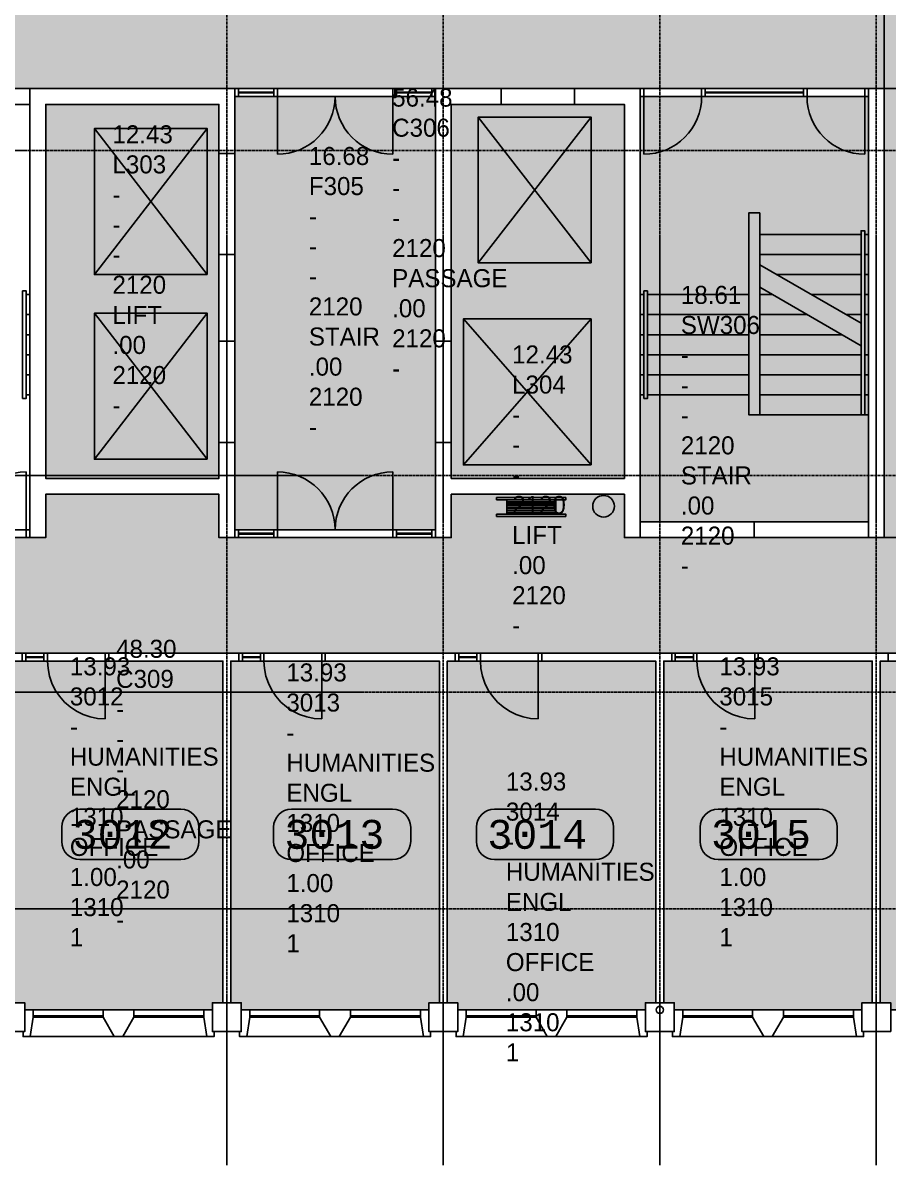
# Model space of a CAD drawing. Header units: millimetres. Extents: x -67062 to 59842, y -55557 to 30708.
# Drawn here: x -22539 to -10547, y -48892 to -33073 of the extents above; entities that cross this region are included whole.
import ezdxf

# ---------------------------------------------------------------- set-up
doc = ezdxf.new("R2010")
doc.units = ezdxf.units.MM
doc.header["$MEASUREMENT"] = 0
doc.linetypes.add('PCENTRE', pattern=[50.8, 31.75, -6.35, 6.35, -6.35])
doc.linetypes.add('PCENTRE2', pattern=[28.575, 19.05, -3.175, 3.175, -3.175])
for name, color, linetype in [('Boundaries_and_building_grids', 140, 'PCENTRE2'), ('BRICK_WALLS_P4', 1, 'CONTINUOUS'), ('COLUMNS_P5', 5, 'CONTINUOUS'), ('DR', 8, 'CONTINUOUS'), ('FIRE', 7, 'CONTINUOUS'), ('GROS$', 1, 'CONTINUOUS'), ('HL-TMP', 7, 'CONTINUOUS'), ('LIFTS AND STAIRS', 8, 'CONTINUOUS'), ('RM$', 5, 'CONTINUOUS'), ('RM$TXT', 5, 'CONTINUOUS'), ('TEXT', 7, 'CONTINUOUS'), ('WA', 6, 'CONTINUOUS'), ('WA_EXT', 7, 'CONTINUOUS'), ('WN', 4, 'CONTINUOUS')]:
    doc.layers.add(name, color=color, linetype=linetype)
doc.styles.add('MONOTXT', font='monotxt.shx')

# ---------------------------------------------------------------- blocks, each defined once
blk = doc.blocks.new('FHR')
at = {"layer": 'FIRE', "linetype": 'Continuous'}
for p, q in [((-339, -76), (-339, -276)), ((-339, -102), (339, -102)), ((339, -125), (-339, -125)), ((-339, -151), (339, -151)), ((339, -76), (339, -276)), ((339, -177), (-339, -177)), ((-339, -203), (339, -203)), ((339, -229), (-339, -229)), ((-339, -255), (339, -255))]:
    blk.add_line(p, q, dxfattribs=at)
for points in [[(481, -46), (-481, -46), (-481, -76), (481, -76), (481, -46)], [(481, -307), (-481, -307), (-481, -276), (481, -276), (481, -307)]]:
    blk.add_lwpolyline(points, dxfattribs=at)

msp = doc.modelspace()

# ---------------------------------------------------------------- hatches: boundary and pattern name
at = {"layer": 'HL-TMP', "linetype": 'Continuous', "true_color": 0xffff00}
h = msp.add_hatch(color=2, dxfattribs=at)
h.paths.add_polyline_path([(-10767, -27742), (-10912, -27742), (-10912, -27592), (-11133, -27592), (-11345, -27255), (-13079, -27255), (-13292, -27592), (-13512, -27592), (-13512, -27742), (-13657, -27742), (-13657, -32257), (-12397, -32257), (-10767, -32257)], flags=0)
h.paths.add_polyline_path([(5687, -32042), (5588, -32042), (5588, -31897), (168, -31897), (168, -33127), (168, -34787), (5588, -34787), (5588, -34642), (5687, -34642)], flags=0)
h.paths.add_polyline_path([(5687, -29042), (5588, -29042), (5588, -27252), (4488, -27252), (4488, -27742), (4088, -27742), (4088, -27252), (168, -27252), (168, -30127), (168, -31787), (5588, -31787), (5588, -31642), (5687, -31642)], flags=0)
h.paths.add_polyline_path([(-34822, -41912), (-35819, -41912), (-37657, -41912), (-37657, -46642), (-37512, -46642), (-37512, -46742), (-34912, -46742), (-34912, -46242), (-34822, -46242)], flags=0)
h.paths.add_polyline_path([(-30234, -41912), (-31197, -41912), (-34712, -41912), (-34712, -46242), (-34512, -46242), (-34512, -46742), (-31912, -46742), (-31912, -46642), (-31512, -46642), (-31512, -46742), (-30234, -46741)], flags=0)
h.paths.add_polyline_path([(-25767, -41912), (-28197, -41912), (-30124, -41912), (-30124, -46741), (-28912, -46742), (-28912, -46642), (-28512, -46642), (-28512, -46742), (-25912, -46742), (-25912, -46642), (-25767, -46642)], flags=0)
h.paths.add_polyline_path([(-22767, -41912), (-25197, -41912), (-25657, -41912), (-25657, -46642), (-25512, -46642), (-25512, -46742), (-22912, -46742), (-22912, -46642), (-22767, -46642)], flags=0)
h.paths.add_polyline_path([(-19767, -41912), (-22197, -41912), (-22657, -41912), (-22657, -46642), (-22512, -46642), (-22512, -46742), (-19912, -46742), (-19912, -46642), (-19767, -46642)], flags=0)
h.paths.add_polyline_path([(-16767, -41912), (-19197, -41912), (-19657, -41912), (-19657, -46642), (-19512, -46642), (-19512, -46742), (-16912, -46742), (-16912, -46642), (-16767, -46642)], flags=0)
h.paths.add_polyline_path([(-13767, -41912), (-16197, -41912), (-16657, -41912), (-16657, -46642), (-16512, -46642), (-16512, -46742), (-13912, -46742), (-13912, -46642), (-13767, -46642)], flags=0)
h.paths.add_polyline_path([(-10767, -41912), (-13197, -41912), (-13657, -41912), (-13657, -46642), (-13512, -46642), (-13512, -46742), (-10912, -46742), (-10912, -46642), (-10767, -46642)], flags=0)
h.paths.add_polyline_path([(-7767, -41912), (-10197, -41912), (-10657, -41912), (-10657, -46642), (-10512, -46642), (-10512, -46742), (-7912, -46742), (-7912, -46642), (-7767, -46642)], flags=0)
h.paths.add_polyline_path([(-4767, -41912), (-7197, -41912), (-7657, -41912), (-7657, -46642), (-7512, -46642), (-7512, -46742), (-4912, -46742), (-4912, -46642), (-4767, -46642)], flags=0)
h.paths.add_polyline_path([(-1767, -41912), (-4197, -41912), (-4657, -41912), (-4657, -46642), (-4512, -46642), (-4512, -46742), (-1912, -46742), (-1912, -46242), (-1767, -46242)], flags=0)
h.paths.add_polyline_path([(1233, -42397), (-1050, -42397), (-1657, -42397), (-1657, -46242), (-1512, -46242), (-1512, -46742), (1088, -46742), (1088, -46642), (1233, -46642)], flags=0)
h.paths.add_polyline_path([(5688, -42542), (5588, -42542), (5588, -42142), (5688, -42142), (5688, -40897), (168, -40897), (168, -42127), (168, -42287), (1343, -42287), (1343, -46642), (1488, -46642), (1488, -46742), (4088, -46742), (4088, -46642), (4488, -46642), (4488, -46742), (5648, -46742), (5687, -46702), (5687, -45542), (5588, -45542), (5588, -45142), (5688, -45142)], flags=0)
h.paths.add_polyline_path([(5588, -37897), (168, -37897), (168, -39127), (168, -40787), (5688, -40787), (5688, -39542), (5588, -39542)], flags=0)
h.paths.add_polyline_path([(-61767, -37877), (-60072, -37877), (-60072, -36887), (-60072, -36397), (-64412, -36397), (-64412, -36542), (-64612, -36542), (-64612, -39142), (-64412, -39142), (-64412, -39542), (-64712, -39542), (-64712, -40852), (-64673, -40892), (-63412, -40892), (-63412, -40492), (-61767, -40492)], flags=0)
h.paths.add_polyline_path([(-60072, -33842), (-60072, -33397), (-64412, -33397), (-64412, -33542), (-64612, -33542), (-64612, -36142), (-64412, -36142), (-64412, -36287), (-60072, -36287)], flags=0)
h.paths.add_polyline_path([(-60072, -30827), (-60072, -30397), (-64412, -30397), (-64412, -30542), (-64612, -30542), (-64612, -33142), (-64412, -33142), (-64412, -33287), (-60072, -33287)], flags=0)
h.paths.add_polyline_path([(-60072, -27857), (-60072, -27397), (-64412, -27397), (-64412, -27542), (-64612, -27542), (-64612, -30142), (-64412, -30142), (-64412, -30287), (-60072, -30287)], flags=0)
h.paths.add_polyline_path([(-60072, -24857), (-60072, -24397), (-64412, -24397), (-64412, -24542), (-64612, -24542), (-64612, -27142), (-64412, -27142), (-64412, -27287), (-60072, -27287)], flags=0)
h.paths.add_polyline_path([(-60072, -21857), (-60072, -21397), (-64412, -21397), (-64412, -21542), (-64612, -21542), (-64612, -24142), (-64412, -24142), (-64412, -24287), (-60072, -24287)], flags=0)
h.paths.add_polyline_path([(-60072, -18857), (-60072, -18397), (-64412, -18397), (-64412, -18542), (-64612, -18542), (-64612, -21142), (-64412, -21142), (-64412, -21287), (-60072, -21287)], flags=0)
h.paths.add_polyline_path([(-60072, -15857), (-60072, -15397), (-64412, -15397), (-64412, -15542), (-64612, -15542), (-64612, -18142), (-64412, -18142), (-64412, -18287), (-60072, -18287)], flags=0)
h.paths.add_polyline_path([(-60072, -12857), (-60072, -12397), (-64412, -12397), (-64412, -12542), (-64612, -12542), (-64612, -15142), (-64412, -15142), (-64412, -15287), (-60072, -15287)], flags=0)
h.paths.add_polyline_path([(-60072, -9857), (-60072, -9397), (-64412, -9397), (-64412, -9542), (-64612, -9542), (-64612, -12142), (-64412, -12142), (-64412, -12287), (-60072, -12287)], flags=0)
h.paths.add_polyline_path([(-60072, -6857), (-60072, -6397), (-64412, -6397), (-64412, -6542), (-64612, -6542), (-64612, -9142), (-64412, -9142), (-64412, -9287), (-60072, -9287)], flags=0)
h.paths.add_polyline_path([(-60072, -3827), (-60072, -3397), (-64412, -3397), (-64412, -3542), (-64612, -3542), (-64612, -6142), (-64412, -6142), (-64412, -6287), (-60072, -6287)], flags=0)
h.paths.add_polyline_path([(-60072, -827), (-60072, -252), (-64412, -252), (-64412, -542), (-64612, -542), (-64612, -3142), (-64412, -3142), (-64412, -3287), (-60072, -3287)], flags=0)
h.paths.add_polyline_path([(-60072, 2143), (-60072, 2603), (-64412, 2603), (-64412, 2458), (-64612, 2458), (-64612, 308), (-64412, 308), (-64412, -142), (-60072, -142)], flags=0)
h.paths.add_polyline_path([(-60072, 5143), (-60072, 5603), (-64412, 5603), (-64412, 5458), (-64612, 5458), (-64612, 2858), (-64412, 2858), (-64412, 2713), (-60072, 2713)], flags=0)
h.paths.add_polyline_path([(-60072, 8143), (-60072, 8603), (-64412, 8603), (-64412, 8458), (-64612, 8458), (-64612, 5858), (-64412, 5858), (-64412, 5713), (-60072, 5713)], flags=0)
h.paths.add_polyline_path([(-60072, 11143), (-60072, 11603), (-64412, 11603), (-64412, 11458), (-64612, 11458), (-64612, 8858), (-64412, 8858), (-64412, 8713), (-60072, 8713)], flags=0)
h.paths.add_polyline_path([(-60072, 14143), (-60072, 14603), (-64412, 14603), (-64412, 14458), (-64612, 14458), (-64612, 11858), (-64412, 11858), (-64412, 11713), (-60072, 11713)], flags=0)
h.paths.add_polyline_path([(-64612, 17458), (-64612, 14858), (-64412, 14858), (-64412, 14713), (-60072, 14713), (-60072, 17603), (-64412, 17603), (-64412, 17458)], flags=0)
h.paths.add_polyline_path([(-64612, 20458), (-64612, 17858), (-64412, 17858), (-64412, 17713), (-60072, 17713), (-60072, 19213), (-60122, 19213), (-60122, 20603), (-64412, 20603), (-64412, 20458)], flags=0)
h.paths.add_polyline_path([(-60122, 23143), (-60122, 23603), (-64412, 23603), (-64412, 23458), (-64612, 23458), (-64612, 20858), (-64412, 20858), (-64412, 20713), (-60122, 20713)], flags=0)
h.paths.add_polyline_path([(-60122, 27808), (-63412, 27808), (-63412, 28208), (-63530, 28208), (-64673, 28208), (-64712, 28168), (-64712, 26858), (-64412, 26858), (-64412, 26458), (-64612, 26458), (-64612, 23858), (-64412, 23858), (-64412, 23713), (-60122, 23713), (-60122, 25343)], flags=0)
h.paths.add_polyline_path([(-52812, 26458), (-53012, 26458), (-53012, 26858), (-52713, 26858), (-52713, 28168), (-52752, 28208), (-54012, 28208), (-54012, 27808), (-57302, 27808), (-57302, 25343), (-57302, 23713), (-53012, 23713), (-53012, 23858), (-52812, 23858)], flags=0)
h.paths.add_polyline_path([(-52812, 23458), (-53012, 23458), (-53012, 23603), (-57302, 23603), (-57302, 22343), (-57302, 20713), (-53012, 20713), (-53012, 20858), (-52812, 20858)], flags=0)
h.paths.add_polyline_path([(-52713, -33542), (-53012, -33542), (-53012, -33397), (-57352, -33397), (-57352, -34642), (-57352, -36287), (-53012, -36287), (-53012, -36142), (-52712, -36142)], flags=0)
h.paths.add_polyline_path([(-52712, -36542), (-53012, -36542), (-53012, -36397), (-57352, -36397), (-57352, -37687), (-57352, -37877), (-55647, -37877), (-55647, -40492), (-54002, -40492), (-54002, -40892), (-52752, -40892), (-52713, -40852), (-52713, -39542), (-53012, -39542), (-53012, -39142), (-52712, -39142)], flags=0)
h.paths.add_polyline_path([(-55757, -37987), (-58957, -37987), (-61657, -37987), (-61657, -40492), (-60012, -40492), (-60012, -40892), (-59798, -40892), (-59332, -41358), (-59185, -41419), (-58229, -41419), (-58083, -41358), (-57616, -40892), (-57402, -40892), (-57402, -40492), (-55757, -40492)], flags=0)
h.paths.add_polyline_path([(-53012, 11858), (-52812, 11858), (-52812, 14458), (-53012, 14458), (-53012, 14603), (-57352, 14603), (-57352, 10343), (-57352, 10213), (-52812, 10213), (-52812, 11458), (-53012, 11458)], flags=0)
h.paths.add_polyline_path([(-52687, -542), (-57352, -542), (-57352, -1627), (-57352, -4787), (-52687, -4787), (-52687, -3542), (-53012, -3542), (-53012, -3142), (-52687, -3142)], flags=0)
h.paths.add_polyline_path([(20878, 14143), (20878, 16103), (16388, 16103), (16388, 14858), (16588, 14858), (16588, 14458), (16388, 14458), (16388, 13213), (20878, 13213)], flags=0)
h.paths.add_polyline_path([(20878, 19103), (16388, 19103), (16388, 17858), (16588, 17858), (16588, 17458), (16388, 17458), (16388, 16213), (20878, 16213), (20878, 17143)], flags=0)
h.paths.add_polyline_path([(28288, -542), (27988, -542), (27988, 53), (23598, 53), (23598, -1692), (23598, -3287), (27988, -3287), (27988, -3142), (28288, -3142)], flags=0)
h.paths.add_polyline_path([(20878, 25103), (16388, 25103), (16388, 23858), (16588, 23858), (16588, 23458), (16388, 23458), (16388, 22213), (20878, 22213), (20878, 23143)], flags=0)
h.paths.add_polyline_path([(20878, 27808), (17588, 27808), (17588, 28208), (16327, 28208), (16288, 28168), (16288, 26858), (16588, 26858), (16588, 26458), (16388, 26458), (16388, 25213), (20878, 25213), (20878, 26143)], flags=0)
h.paths.add_polyline_path([(28188, 26458), (27988, 26458), (27988, 26858), (28288, 26858), (28288, 28168), (28248, 28208), (26988, 28208), (26988, 27808), (23598, 27808), (23598, 25343), (23598, 25213), (28188, 25213)], flags=0)
h.paths.add_polyline_path([(27988, 23858), (28188, 23858), (28188, 25103), (23598, 25103), (23598, 22343), (23598, 22213), (28188, 22213), (28188, 23458), (27988, 23458)], flags=0)
h.paths.add_polyline_path([(28188, 20458), (27988, 20458), (27988, 20858), (28188, 20858), (28188, 22103), (23598, 22103), (23598, 19343), (23598, 19213), (28188, 19213)], flags=0)
h.paths.add_polyline_path([(28188, 19103), (23598, 19103), (23598, 16343), (23598, 16213), (28188, 16213), (28188, 17458), (27988, 17458), (27988, 17858), (28188, 17858)], flags=0)
h.paths.add_polyline_path([(28188, 16103), (23598, 16103), (23598, 13343), (23598, 13343), (23598, 13213), (28188, 13213), (28188, 14458), (27988, 14458), (27988, 14858), (28188, 14858)], flags=0)
h.paths.add_polyline_path([(27988, 11858), (28188, 11858), (28188, 13103), (23598, 13103), (23598, 10343), (23598, 10213), (28188, 10213), (28188, 11458), (27988, 11458)], flags=0)
h.paths.add_polyline_path([(27988, 8858), (28188, 8858), (28188, 10103), (23598, 10103), (23598, 7343), (23598, 7180), (28287, 7180), (28288, 8458), (27988, 8458)], flags=0)
h.paths.add_polyline_path([(28287, 7070), (23598, 7070), (23598, 4343), (23598, 4246), (28287, 4248), (28288, 5458), (27988, 5458), (27988, 5858), (28288, 5858)], flags=0)
h.paths.add_polyline_path([(20928, -9397), (16588, -9397), (16588, -9542), (16263, -9542), (16263, -12142), (16588, -12142), (16588, -12287), (20928, -12287), (20928, -11247)], flags=0)
h.paths.add_polyline_path([(20928, -12802), (20928, -12397), (16588, -12397), (16588, -12542), (16263, -12542), (16263, -15142), (16588, -15142), (16588, -15287), (20928, -15287)], flags=0)
h.paths.add_polyline_path([(20928, -15802), (20928, -15397), (16588, -15397), (16588, -15542), (16263, -15542), (16263, -18142), (16588, -18142), (16588, -18342), (20928, -18342)], flags=0)
h.paths.add_polyline_path([(20928, -18857), (20928, -18452), (16588, -18452), (16588, -18542), (16263, -18542), (16263, -21142), (16588, -21142), (16588, -21287), (20928, -21287)], flags=0)
h.paths.add_polyline_path([(20928, -21857), (20928, -21397), (16588, -21397), (16588, -21542), (16263, -21542), (16263, -24142), (16588, -24142), (16588, -24287), (20928, -24287)], flags=0)
h.paths.add_polyline_path([(20668, -27857), (20668, -27397), (16588, -27397), (16588, -29042), (16288, -29042), (16288, -30142), (16588, -30142), (16588, -30287), (20668, -30287)], flags=0)
h.paths.add_polyline_path([(20668, -30827), (20668, -30397), (16588, -30397), (16588, -30542), (16288, -30542), (16288, -33142), (16588, -33142), (16588, -33287), (20668, -33287)], flags=0)
h.paths.add_polyline_path([(20668, -33857), (20668, -33397), (16588, -33397), (16588, -33542), (16288, -33542), (16288, -36142), (16588, -36142), (16588, -36287), (20668, -36287)], flags=0)
h.paths.add_polyline_path([(20668, -36887), (20668, -36397), (16588, -36397), (16588, -36542), (16288, -36542), (16288, -39142), (16588, -39142), (16588, -39542), (16288, -39542), (16288, -40852), (16327, -40892), (17578, -40892), (17578, -40492), (19223, -40492), (19223, -37877), (20668, -37877)], flags=0)
h.paths.add_polyline_path([(25233, -37987), (22033, -37987), (19333, -37987), (19333, -40492), (20978, -40492), (20978, -40892), (21192, -40892), (21658, -41358), (21805, -41419), (22761, -41419), (22907, -41358), (23140, -41125), (23374, -40892), (23588, -40892), (23588, -40492), (25233, -40492)], flags=0)
h.paths.add_polyline_path([(28188, -36542), (27988, -36542), (27988, -36397), (23898, -36397), (23898, -37687), (23898, -37877), (25343, -37877), (25343, -40492), (26988, -40492), (26988, -40892), (28248, -40892), (28288, -40852), (28288, -39542), (27988, -39542), (27988, -39142), (28188, -39142)], flags=0)
h.paths.add_polyline_path([(28188, -33542), (27988, -33542), (27988, -33397), (23898, -33397), (23898, -34657), (23898, -36287), (27988, -36287), (27988, -36142), (28188, -36142)], flags=0)
h.paths.add_polyline_path([(28188, -30542), (27988, -30542), (27988, -30397), (23898, -30397), (23898, -31627), (23898, -33287), (27988, -33287), (27988, -33142), (28188, -33142)], flags=0)
h.paths.add_polyline_path([(28188, -27542), (27988, -27542), (27988, -27397), (23898, -27397), (23898, -28657), (23898, -30287), (27988, -30287), (27988, -30142), (28188, -30142)], flags=0)
h.paths.add_polyline_path([(28188, -24542), (27988, -24542), (27988, -24397), (23898, -24397), (23898, -25657), (23898, -27287), (27988, -27287), (27988, -27142), (28188, -27142)], flags=0)
h.paths.add_polyline_path([(28188, -21542), (27988, -21542), (27988, -21397), (23898, -21397), (23898, -22657), (23898, -24287), (27988, -24287), (27988, -24142), (28188, -24142)], flags=0)
h.paths.add_polyline_path([(28188, -18542), (27988, -18542), (27988, -18397), (23898, -18397), (23898, -19657), (23898, -21287), (27988, -21287), (27988, -21142), (28188, -21142)], flags=0)
h.paths.add_polyline_path([(28188, -15542), (27988, -15542), (27988, -15142), (28188, -15142), (28188, -13897), (23898, -13897), (23898, -15157), (23898, -18287), (27988, -18287), (27988, -18142), (28188, -18142)], flags=0)
h.paths.add_polyline_path([(28188, -9542), (27988, -9542), (27988, -9397), (23898, -9397), (23898, -10657), (23898, -13787), (28188, -13787), (28188, -12542), (27988, -12542), (27988, -12142), (28188, -12142)], flags=0)
h.paths.add_polyline_path([(28288, -6542), (27988, -6542), (27988, -6142), (28288, -6142), (28288, -3542), (27988, -3542), (27988, -3397), (23898, -3397), (23898, -4657), (23898, -9287), (27988, -9287), (27988, -9142), (28288, -9142)], flags=0)
at = {"layer": 'HL-TMP', "linetype": 'Continuous', "true_color": 0x666666}
h = msp.add_hatch(color=251, dxfattribs=at)
h.paths.add_polyline_path([(-16822, -34092), (-19602, -34092), (-19602, -34882), (-19602, -40092), (-17412, -40092), (-16822, -40092), (-16822, -38882)], flags=0)
h.paths.add_polyline_path([(14588, 6341), (14422, 6741), (13621, 7542), (13221, 7708), (8855, 7708), (8455, 7542), (7653, 6741), (7488, 6341), (7488, 4358), (14588, 4358)], flags=0)
h.paths.add_polyline_path([(-43912, 6341), (-44078, 6741), (-44879, 7542), (-45279, 7708), (-49645, 7708), (-50045, 7542), (-50847, 6741), (-51012, 6341), (-51012, 4358), (-43912, 4358)], flags=0)
h.paths.add_polyline_path([(-43912, -27542), (-51012, -27542), (-51012, -29525), (-50847, -29925), (-50045, -30726), (-49645, -30892), (-45279, -30892), (-44879, -30726), (-44078, -29925), (-43912, -29525)], flags=0)
h.paths.add_polyline_path([(14588, -27542), (7488, -27542), (7488, -29525), (7653, -29925), (8455, -30726), (8855, -30892), (13221, -30892), (13621, -30726), (14422, -29925), (14588, -29525)], flags=0)
h.paths.add_polyline_path([(-10822, -34092), (-13982, -34092), (-13982, -39982), (-12402, -39982), (-10822, -39982)], flags=0)
h.paths.add_polyline_path([(23488, 4343), (23488, 7343), (23488, 10343), (23488, 13343), (23488, 16343), (23488, 19343), (23488, 22343), (23488, 25343), (23488, 28103), (20988, 28103), (20988, 26143), (20988, 23143), (20988, 20143), (20988, 17143), (20988, 14143), (20988, 12736), (20988, 11331), (20988, 9928), (20988, 6811), (20988, 5308), (20988, 3958), (20183, 3958), (16313, 3958), (16313, 2933), (16313, 308), (20928, 308), (20928, -92), (21391, -92), (22991, -92), (23488, -92), (23488, 1343)], flags=0)
h.paths.add_polyline_path([(21038, -202), (21038, -24397), (16588, -24397), (16588, -24542), (14813, -24542), (14813, -27142), (16588, -27142), (16588, -27287), (20778, -27287), (20778, -37877), (23788, -37877), (23788, -3397), (23488, -3397), (23488, -202)], flags=0)
h.paths.add_polyline_path([(-1767, -24542), (-1767, -27142), (7263, -27142), (7263, -24542)], flags=0)
h.paths.add_polyline_path([(-1512, -27252), (58, -27252), (58, -32367), (-1512, -32367)], flags=0)
h.paths.add_polyline_path([(-10602, -33982), (-10602, -40202), (-9322, -40202), (-9322, -33982)], flags=0)
h.paths.add_polyline_path([(-34912, -32367), (-34912, -33982), (58, -33982), (58, -32367)], flags=0)
h.paths.add_polyline_path([(58, -38327), (58, -34092), (-1512, -34092), (-1512, -40202), (-1657, -40202), (-1657, -41752), (-1657, -42287), (-1050, -42287), (58, -42287), (58, -42127), (58, -39127)], flags=0)
h.paths.add_polyline_path([(-1767, -40202), (-2903, -40202), (-8302, -40202), (-9212, -40202), (-9212, -41752), (-9212, -41802), (-7197, -41802), (-4197, -41802), (-1767, -41802), (-1767, -41752)], flags=0)
h.paths.add_polyline_path([(-37712, -40202), (-37712, -41802), (-9322, -41802), (-9322, -40202), (-14202, -40202), (-14202, -39602), (-16602, -39602), (-16602, -40202), (-19822, -40202), (-19822, -39602), (-22222, -39602), (-22222, -40202)], flags=0)
h.paths.add_polyline_path([(-36512, -27252), (-36512, -40202), (-34912, -40202), (-34912, -27252)], flags=0)
h.paths.add_polyline_path([(-31602, -33982), (-30322, -33982), (-30322, -40202), (-31602, -40202)], flags=0)
h.paths.add_polyline_path([(-43687, -24542), (-43687, -27142), (-34712, -27142), (-34712, -24542)], flags=0)
h.paths.add_polyline_path([(-59962, 14603), (-59962, -37877), (-57462, -37877), (-57462, -27142), (-51237, -27142), (-51237, -24542), (-57462, -24542), (-57462, -142), (-57352, -142), (-57352, 308), (-52737, 308), (-52737, 3958), (-57462, 3958), (-57462, 14603)], flags=0)
h.paths.add_polyline_path([(-57412, 25343), (-57412, 28103), (-60012, 28103), (-60012, 25343), (-60012, 23143), (-60012, 20143), (-60012, 19213), (-59962, 19213), (-59962, 17143), (-59962, 14713), (-57462, 14713), (-57462, 16213), (-57412, 16213), (-57412, 16343), (-57412, 19343), (-57412, 22343)], flags=0)
h.paths.add_polyline_path([(-43687, 3958), (-43687, -142), (-42412, -142), (-42412, 1158), (-34712, 1158), (-34712, -142), (-31912, -142), (-31912, 8), (-31512, 8), (-31512, -92), (-31292, -92), (-31079, -429), (-29345, -429), (-29133, -92), (-28912, -92), (-28912, 58), (-28512, 58), (-28512, -92), (-28292, -92), (-28079, -429), (-26345, -429), (-26133, -92), (-25912, -92), (-25912, 58), (-25512, 58), (-25512, -92), (-25292, -92), (-25079, -429), (-23345, -429), (-23133, -92), (-22912, -92), (-22912, 58), (-22512, 58), (-22512, -92), (-22292, -92), (-22079, -429), (-20345, -429), (-20133, -92), (-19912, -92), (-19912, 58), (-19512, 58), (-19512, -92), (-19292, -92), (-19079, -429), (-17345, -429), (-17133, -92), (-16912, -92), (-16912, 58), (-16512, 58), (-16512, -92), (-16292, -92), (-16079, -429), (-14345, -429), (-14133, -92), (-13912, -92), (-13912, 58), (-13512, 58), (-13512, -92), (-13292, -92), (-13079, -429), (-11345, -429), (-11133, -92), (-10912, -92), (-10912, 58), (-10512, 58), (-10512, -92), (-10292, -92), (-10079, -429), (-8345, -429), (-8133, -92), (-7912, -92), (-7912, 58), (-7512, 58), (-7512, -92), (-7292, -92), (-7079, -429), (-5345, -429), (-5133, -92), (-4912, -92), (-4912, 8), (-1767, 8), (-1767, 1158), (5988, 1158), (5988, -142), (7263, -142), (7263, 3958)], flags=0)
h.paths.add_polyline_path([(-32062, -142), (-34712, -142), (-34712, -27142), (-31787, -27142), (-31787, -26921), (-31575, -26709), (-31575, -24975), (-31787, -24763), (-31787, -24542), (-32312, -24542), (-32312, -24142), (-31787, -24142), (-31787, -23921), (-31575, -23709), (-31575, -21975), (-31787, -21763), (-31787, -21542), (-32312, -21542), (-32312, -21142), (-31787, -21142), (-31787, -20921), (-31575, -20709), (-31575, -18975), (-31787, -18763), (-31787, -18542), (-32312, -18542), (-32312, -18142), (-31787, -18142), (-31787, -17921), (-31575, -17709), (-31575, -15975), (-31787, -15763), (-31787, -15542), (-32312, -15542), (-32312, -15142), (-31787, -15142), (-31787, -14921), (-31575, -14709), (-31575, -12975), (-31787, -12763), (-31787, -12542), (-32312, -12542), (-32312, -12142), (-31787, -12142), (-31787, -11921), (-31575, -11709), (-31575, -9975), (-31787, -9763), (-31787, -9542), (-32312, -9542), (-32312, -9142), (-31787, -9142), (-31787, -8921), (-31575, -8709), (-31575, -6975), (-31787, -6763), (-31787, -6542), (-32312, -6542), (-32312, -6142), (-31787, -6142), (-31787, -5921), (-31575, -5709), (-31575, -3975), (-31787, -3763), (-31787, -3542), (-32312, -3542), (-32312, -3142), (-31787, -3142), (-31787, -2921), (-31575, -2709), (-31575, -975), (-31787, -763), (-31787, -542), (-32062, -542)], flags=0)
h.paths.add_polyline_path([(-4637, -27142), (-1767, -27142), (-1767, 8), (-4512, 8), (-4512, -142), (-4362, -142), (-4362, -542), (-4637, -542), (-4637, -763), (-4849, -975), (-4849, -2709), (-4637, -2921), (-4637, -3142), (-4312, -3142), (-4312, -3542), (-4637, -3542), (-4637, -3763), (-4849, -3975), (-4849, -5709), (-4637, -5921), (-4637, -6142), (-4312, -6142), (-4312, -6542), (-4637, -6542), (-4637, -6763), (-4849, -6975), (-4849, -8709), (-4637, -8921), (-4637, -9142), (-4312, -9142), (-4312, -9542), (-4637, -9542), (-4637, -9763), (-4849, -9975), (-4849, -11709), (-4637, -11921), (-4637, -12142), (-4312, -12142), (-4312, -12542), (-4637, -12542), (-4637, -12763), (-4849, -12975), (-4849, -14709), (-4637, -14921), (-4637, -15142), (-4312, -15142), (-4312, -15542), (-4637, -15542), (-4637, -15763), (-4849, -15975), (-4849, -17709), (-4637, -17921), (-4637, -18142), (-4312, -18142), (-4312, -18542), (-4637, -18542), (-4637, -18763), (-4849, -18975), (-4849, -20709), (-4637, -20921), (-4637, -21142), (-4312, -21142), (-4312, -21542), (-4637, -21542), (-4637, -21763), (-4849, -21975), (-4849, -23709), (-4637, -23921), (-4637, -24142), (-4312, -24142), (-4312, -24542), (-4637, -24542), (-4637, -24763), (-4849, -24975), (-4849, -26709), (-4637, -26921)], flags=0)
h.paths.add_polyline_path([(33, 3958), (1033, 3958), (1033, 5658), (1233, 5658), (1233, 12958), (33, 12958)], flags=0)
at = {"layer": 'HL-TMP', "linetype": 'Continuous', "true_color": 0xcccccc}
h = msp.add_hatch(color=254, dxfattribs=at)
h.paths.add_polyline_path([(-19822, -34882), (-19822, -34202), (-22222, -34202), (-22222, -39382), (-19822, -39382)], flags=0)
h.paths.add_polyline_path([(-14202, -34202), (-16602, -34202), (-16602, -38882), (-16602, -39382), (-14202, -39382)], flags=0)

# ---------------------------------------------------------------- linework, layer by layer
at = {"layer": 'Boundaries_and_building_grids', "color": 140, "linetype": 'PCENTRE', "lineweight": -3}
for p, q in [((-19712, -48892), (-19712, 30708)), ((-16712, -48892), (-16712, 30708)), ((-13712, -48892), (-13712, 30708)), ((-10712, -48892), (-10712, 30708)), ((-44462, -34842), (8038, -34842)), ((8038, -39342), (-44462, -39342)), ((8038, -42342), (-44462, -42342)), ((8038, -45342), (-44462, -45342))]:
    msp.add_line(p, q, dxfattribs=at)
at = {"layer": 'BRICK_WALLS_P4', "linetype": 'Continuous'}
for p, q in [((-25602, -33982), (-22442, -33982)), ((-22442, -34202), (-22442, -33982)), ((-25602, -34202), (-22442, -34202)), ((-13982, -40202), (-13982, -39982)), ((-13982, -39982), (-10822, -39982)), ((-10822, -39982), (-10822, -40202)), ((-10822, -40202), (-13982, -40202))]:
    msp.add_line(p, q, dxfattribs=at)
at = {"layer": 'COLUMNS_P5', "linetype": 'Continuous'}
for p, q in [((-22442, -40202), (-22442, -33982)), ((-22442, -33982), (-19602, -33982)), ((-19602, -34882), (-19602, -33982)), ((-16822, -33982), (-15912, -33982)), ((-16822, -37482), (-16822, -33982)), ((-15912, -33982), (-15912, -34202)), ((-14892, -34202), (-14892, -33982)), ((-14892, -33982), (-13982, -33982)), ((-13982, -40202), (-13982, -33982)), ((-22222, -34202), (-19822, -34202)), ((-22222, -39382), (-22222, -34202)), ((-19822, -34882), (-19822, -34202)), ((-16602, -34202), (-15912, -34202)), ((-16602, -37482), (-16602, -34202)), ((-15912, -34202), (-14892, -34202)), ((-14892, -34202), (-14202, -34202)), ((-14202, -39382), (-14202, -34202)), ((-19602, -34882), (-19822, -34882)), ((-19822, -34882), (-19822, -36282)), ((-19822, -36282), (-19602, -36282)), ((-19822, -37482), (-19822, -36282)), ((-19602, -37482), (-19602, -36282)), ((-19602, -37482), (-19822, -37482)), ((-19822, -37482), (-19822, -38882)), ((-16602, -37482), (-16822, -37482)), ((-16602, -37482), (-16602, -38882)), ((-19822, -39382), (-19822, -38882)), ((-19822, -38882), (-19602, -38882)), ((-19602, -40202), (-19602, -38882)), ((-16822, -40202), (-16822, -38882)), ((-16822, -38882), (-16602, -38882)), ((-16602, -39382), (-16602, -38882)), ((-22222, -39382), (-19822, -39382)), ((-14202, -39382), (-16602, -39382)), ((-22222, -40202), (-22222, -39602)), ((-22222, -39602), (-19822, -39602)), ((-19822, -40202), (-19822, -39602)), ((-16602, -40202), (-16602, -39602)), ((-16602, -39602), (-14202, -39602)), ((-14202, -40202), (-14202, -39602)), ((-22442, -40202), (-22222, -40202)), ((-19822, -40202), (-19602, -40202)), ((-16602, -40202), (-16822, -40202)), ((-13982, -40202), (-14202, -40202))]:
    msp.add_line(p, q, dxfattribs=at)
msp.add_lwpolyline([(-10822, -40202), (-10822, -33982), (-10602, -33982), (-10602, -40202)], close=True, dxfattribs=at)
for points in [[(-22512, -47042), (-22912, -47042), (-22912, -46642), (-22512, -46642), (-22512, -47042)], [(-19512, -47042), (-19912, -47042), (-19912, -46642), (-19512, -46642), (-19512, -47042)], [(-16512, -47042), (-16912, -47042), (-16912, -46642), (-16512, -46642), (-16512, -47042)], [(-13512, -47042), (-13912, -47042), (-13912, -46642), (-13512, -46642), (-13512, -47042)], [(-10512, -47042), (-10912, -47042), (-10912, -46642), (-10512, -46642), (-10512, -47042)]]:
    msp.add_lwpolyline(points, dxfattribs=at)
at = {"layer": 'COLUMNS_P5', "linetype": 'Continuous', "lineweight": -3}
msp.add_circle((-13712, -46742), 50, dxfattribs=at)
at = {"layer": 'DR', "linetype": 'Continuous'}
for p, q in [((-19552, -33982), (-19062, -33982)), ((-16872, -33982), (-17362, -33982)), ((-13082, -33982), (-11722, -33982)), ((-19552, -34032), (-19062, -34032)), ((-19062, -34042), (-19552, -34042)), ((-19062, -34092), (-19552, -34092)), ((-19012, -34092), (-19012, -34892)), ((-17412, -34892), (-17412, -34092)), ((-16872, -34032), (-17362, -34032)), ((-17362, -34042), (-16872, -34042)), ((-17362, -34092), (-16872, -34092)), ((-13932, -34092), (-13932, -34892)), ((-11722, -34032), (-13082, -34032)), ((-13082, -34092), (-13082, -34037)), ((-13082, -34042), (-11722, -34042)), ((-11722, -34092), (-13082, -34092)), ((-10872, -34092), (-10872, -34892)), ((-22492, -40092), (-22492, -39292)), ((-19012, -40092), (-19012, -39292)), ((-17412, -39292), (-17412, -40092)), ((-19062, -40092), (-19552, -40092)), ((-19062, -40142), (-19552, -40142)), ((-19552, -40152), (-19062, -40152)), ((-17362, -40092), (-16872, -40092)), ((-17362, -40142), (-16872, -40142)), ((-16872, -40152), (-17362, -40152)), ((-19552, -40202), (-19062, -40202)), ((-16872, -40202), (-17362, -40202)), ((-22497, -41802), (-22247, -41802)), ((-22247, -41852), (-22497, -41852)), ((-22497, -41862), (-22247, -41862)), ((-22247, -41912), (-22497, -41912)), ((-21397, -41912), (-21397, -42712)), ((-19497, -41802), (-19247, -41802)), ((-19247, -41852), (-19497, -41852)), ((-19497, -41862), (-19247, -41862)), ((-19247, -41912), (-19497, -41912)), ((-18397, -41912), (-18397, -42712)), ((-16497, -41802), (-16247, -41802)), ((-16247, -41852), (-16497, -41852)), ((-16497, -41862), (-16247, -41862)), ((-16247, -41912), (-16497, -41912)), ((-15397, -41912), (-15397, -42712)), ((-13497, -41802), (-13247, -41802)), ((-13247, -41852), (-13497, -41852)), ((-13497, -41862), (-13247, -41862)), ((-13247, -41912), (-13497, -41912)), ((-12397, -41912), (-12397, -42712))]:
    msp.add_line(p, q, dxfattribs=at)
at = {"layer": 'DR'}
for p, q in [((-22190, -42016), (-22197, -41912)), ((-19190, -42016), (-19197, -41912)), ((-16190, -42016), (-16197, -41912)), ((-13190, -42016), (-13197, -41912)), ((-22170, -42119), (-22190, -42016)), ((-19170, -42119), (-19190, -42016)), ((-16170, -42119), (-16190, -42016)), ((-13170, -42119), (-13190, -42016)), ((-22136, -42218), (-22170, -42119)), ((-22090, -42312), (-22136, -42218)), ((-19136, -42218), (-19170, -42119)), ((-19090, -42312), (-19136, -42218)), ((-16136, -42218), (-16170, -42119)), ((-16090, -42312), (-16136, -42218)), ((-13136, -42218), (-13170, -42119)), ((-13090, -42312), (-13136, -42218)), ((-22032, -42399), (-22090, -42312)), ((-19032, -42399), (-19090, -42312)), ((-16032, -42399), (-16090, -42312)), ((-13032, -42399), (-13090, -42312)), ((-21963, -42478), (-22032, -42399)), ((-21884, -42547), (-21963, -42478)), ((-21797, -42605), (-21884, -42547)), ((-18963, -42478), (-19032, -42399)), ((-18884, -42547), (-18963, -42478)), ((-18797, -42605), (-18884, -42547)), ((-15963, -42478), (-16032, -42399)), ((-15884, -42547), (-15963, -42478)), ((-15797, -42605), (-15884, -42547)), ((-12963, -42478), (-13032, -42399)), ((-12884, -42547), (-12963, -42478)), ((-12797, -42605), (-12884, -42547)), ((-21703, -42651), (-21797, -42605)), ((-21604, -42685), (-21703, -42651)), ((-21502, -42705), (-21604, -42685)), ((-21397, -42712), (-21502, -42705)), ((-18703, -42651), (-18797, -42605)), ((-18604, -42685), (-18703, -42651)), ((-18502, -42705), (-18604, -42685)), ((-18397, -42712), (-18502, -42705)), ((-15703, -42651), (-15797, -42605)), ((-15604, -42685), (-15703, -42651)), ((-15502, -42705), (-15604, -42685)), ((-15397, -42712), (-15502, -42705)), ((-12703, -42651), (-12797, -42605)), ((-12604, -42685), (-12703, -42651)), ((-12502, -42705), (-12604, -42685)), ((-12397, -42712), (-12502, -42705))]:
    msp.add_line(p, q, dxfattribs=at)
at = {"layer": 'DR', "linetype": 'Continuous'}
for points in [[(-19552, -33982), (-19552, -34092), (-19602, -34092), (-19602, -33982), (-19552, -33982)], [(-19012, -33982), (-19012, -34092), (-19062, -34092), (-19062, -33982), (-19012, -33982)], [(-17362, -33982), (-17362, -34092), (-17412, -34092), (-17412, -33982), (-17362, -33982)], [(-16822, -33982), (-16822, -34092), (-16872, -34092), (-16872, -33982), (-16822, -33982)], [(-13932, -34092), (-13932, -33982), (-13982, -33982), (-13982, -34092), (-13932, -34092)], [(-13082, -34092), (-13082, -33982), (-13132, -33982), (-13132, -34092), (-13082, -34092)], [(-11672, -34092), (-11672, -33982), (-11722, -33982), (-11722, -34092), (-11672, -34092)], [(-10822, -34092), (-10822, -33982), (-10872, -33982), (-10872, -34092), (-10822, -34092)], [(-22492, -40092), (-22492, -40202), (-22442, -40202), (-22442, -40092), (-22492, -40092)], [(-19552, -40202), (-19552, -40092), (-19602, -40092), (-19602, -40202), (-19552, -40202)], [(-19012, -40202), (-19012, -40092), (-19062, -40092), (-19062, -40202), (-19012, -40202)], [(-17362, -40202), (-17362, -40092), (-17412, -40092), (-17412, -40202), (-17362, -40202)], [(-16822, -40202), (-16822, -40092), (-16872, -40092), (-16872, -40202), (-16822, -40202)], [(-22497, -41912), (-22497, -41802), (-22547, -41802), (-22547, -41912), (-22497, -41912)], [(-22197, -41912), (-22197, -41802), (-22247, -41802), (-22247, -41912), (-22197, -41912)], [(-21347, -41912), (-21347, -41802), (-21397, -41802), (-21397, -41912), (-21347, -41912)], [(-19497, -41912), (-19497, -41802), (-19547, -41802), (-19547, -41912), (-19497, -41912)], [(-19197, -41912), (-19197, -41802), (-19247, -41802), (-19247, -41912), (-19197, -41912)], [(-18347, -41912), (-18347, -41802), (-18397, -41802), (-18397, -41912), (-18347, -41912)], [(-16497, -41912), (-16497, -41802), (-16547, -41802), (-16547, -41912), (-16497, -41912)], [(-16197, -41912), (-16197, -41802), (-16247, -41802), (-16247, -41912), (-16197, -41912)], [(-15347, -41912), (-15347, -41802), (-15397, -41802), (-15397, -41912), (-15347, -41912)], [(-13497, -41912), (-13497, -41802), (-13547, -41802), (-13547, -41912), (-13497, -41912)], [(-13197, -41912), (-13197, -41802), (-13247, -41802), (-13247, -41912), (-13197, -41912)], [(-12347, -41912), (-12347, -41802), (-12397, -41802), (-12397, -41912), (-12347, -41912)]]:
    msp.add_lwpolyline(points, dxfattribs=at)
for centre, start, end in [((-19012, -34092), 270, 0), ((-17412, -34092), 180, 270), ((-13932, -34092), 270, 0), ((-10872, -34092), 180, 270), ((-22492, -40092), 90, 180), ((-19012, -40092), 0, 90), ((-17412, -40092), 90, 180)]:
    msp.add_arc(centre, 800, start, end, dxfattribs=at)
at = {"layer": 'FIRE', "linetype": 'Continuous'}
msp.add_circle((-14491, -39768), 150, dxfattribs=at)
at = {"layer": 'GROS$', "linetype": 'Continuous', "flags": 128}
for points in [[(-29752, -33982), (-10602, -33982), (-10602, -32367)], [(-10602, -32367), (-10602, -40202), (-12402, -40202), (-12402, -39982), (-10822, -39982), (-10822, -34092), (-13982, -34092), (-13982, -39982), (-12402, -39982), (-12402, -40202), (-14202, -40202), (-14202, -39602), (-16602, -39602), (-16602, -40202), (-17412, -40202), (-17412, -40092), (-16822, -40092), (-16822, -38882), (-16602, -38882), (-16602, -39382), (-14202, -39382), (-14202, -34202), (-16602, -34202), (-16602, -38882), (-16822, -38882), (-16822, -34092), (-19602, -34092), (-19602, -34882), (-19822, -34882), (-19822, -34202), (-22222, -34202), (-22222, -39382), (-19822, -39382), (-19822, -34882), (-19602, -34882), (-19602, -40092), (-17412, -40092), (-17412, -40202), (-19822, -40202), (-19822, -39602), (-22222, -39602), (-22222, -40202), (-22492, -40202), (-22492, -40092), (-22442, -40092), (-22442, -34202), (-25602, -34202)], [(-25602, -40092), (-22492, -40092), (-22492, -40202), (-29527, -40202)], [(-25197, -41802), (-22197, -41802), (-22197, -41912), (-22657, -41912)], [(-22657, -46642), (-22512, -46642), (-22512, -46742), (-19912, -46742), (-19912, -46642), (-19767, -46642), (-19767, -41912), (-22197, -41912), (-22197, -41802), (-19197, -41802), (-19197, -41912), (-19657, -41912), (-19657, -46642), (-19512, -46642), (-19512, -46742), (-16912, -46742), (-16912, -46642), (-16767, -46642), (-16767, -41912), (-19197, -41912), (-19197, -41802), (-16197, -41802), (-16197, -41912), (-16657, -41912), (-16657, -46642), (-16512, -46642), (-16512, -46742), (-13912, -46742), (-13912, -46642), (-13767, -46642), (-13767, -41912), (-16197, -41912), (-16197, -41802), (-13197, -41802), (-13197, -41912), (-13657, -41912), (-13657, -46642), (-13512, -46642), (-13512, -46742), (-10912, -46742), (-10912, -46642), (-10767, -46642), (-10767, -41912), (-13197, -41912), (-13197, -41802), (-10197, -41802)], [(-10197, -41912), (-10657, -41912), (-10657, -46642), (-10512, -46642)], [(-22889, -47042), (-22536, -47042), (-22536, -47112), (-19889, -47112), (-19889, -47042), (-19536, -47042), (-19536, -47112), (-16889, -47112), (-16889, -47042), (-16536, -47042), (-16536, -47112), (-13889, -47112), (-13889, -47042), (-13536, -47042), (-13536, -47112), (-10889, -47112), (-10889, -47042), (-10536, -47042)]]:
    msp.add_lwpolyline(points, dxfattribs=at)
at = {"layer": 'LIFTS AND STAIRS', "linetype": 'Continuous'}
for p, q in [((-16227, -34377), (-14665, -36398)), ((-16227, -36398), (-14665, -34377)), ((-21546, -34537), (-19984, -36559)), ((-21546, -36559), (-19984, -34537)), ((-12327, -36002), (-10922, -36002)), ((-10872, -36002), (-10822, -36002)), ((-10922, -36280), (-12327, -36280)), ((-10872, -36280), (-10822, -36280)), ((-10922, -37234), (-12327, -36423)), ((-12094, -36558), (-10922, -36558)), ((-10872, -36558), (-10822, -36558)), ((-22492, -36835), (-22442, -36835)), ((-13932, -36835), (-13982, -36835)), ((-12477, -36835), (-13882, -36835)), ((-10922, -37544), (-12327, -36732)), ((-12327, -36835), (-12149, -36835)), ((-11613, -36835), (-10922, -36835)), ((-10872, -36835), (-10822, -36835)), ((-22492, -37113), (-22442, -37113)), ((-21546, -37095), (-19984, -39117)), ((-21546, -39117), (-19984, -37095)), ((-16433, -37173), (-14665, -39195)), ((-16433, -39195), (-14665, -37173)), ((-13932, -37113), (-13982, -37113)), ((-12477, -37113), (-13882, -37113)), ((-11668, -37113), (-12327, -37113)), ((-10922, -37113), (-11132, -37113)), ((-10872, -37113), (-10822, -37113)), ((-22492, -37391), (-22442, -37391)), ((-13932, -37391), (-13982, -37391)), ((-13882, -37391), (-12477, -37391)), ((-12327, -37391), (-11187, -37391)), ((-22492, -37669), (-22442, -37669)), ((-13932, -37669), (-13982, -37669)), ((-12477, -37669), (-13882, -37669)), ((-10922, -37669), (-12327, -37669)), ((-10872, -37669), (-10822, -37669)), ((-22492, -37946), (-22442, -37946)), ((-13932, -37946), (-13982, -37946)), ((-13882, -37946), (-12477, -37946)), ((-12327, -37946), (-10922, -37946)), ((-10872, -37946), (-10822, -37946)), ((-22492, -38224), (-22442, -38224)), ((-13932, -38224), (-13982, -38224)), ((-12477, -38224), (-13882, -38224)), ((-10922, -38224), (-12327, -38224)), ((-10872, -38224), (-10822, -38224)), ((-12327, -38502), (-10922, -38502)), ((-10872, -38502), (-10922, -38502)), ((-10872, -38502), (-10822, -38502))]:
    msp.add_line(p, q, dxfattribs=at)
for points in [[(-14665, -36398), (-16227, -36398), (-16227, -34377), (-14665, -34377), (-14665, -36398)], [(-19984, -36559), (-21546, -36559), (-21546, -34537), (-19984, -34537), (-19984, -36559)], [(-12327, -35702), (-12477, -35702), (-12477, -38502), (-12327, -38502), (-12327, -35702)], [(-10922, -38502), (-10922, -35952), (-10872, -35952), (-10872, -38502)], [(-22542, -36785), (-22492, -36785), (-22492, -38274), (-22542, -38274), (-22542, -36785)], [(-13882, -36785), (-13932, -36785), (-13932, -38274), (-13882, -38274), (-13882, -36785)], [(-19984, -39117), (-21546, -39117), (-21546, -37095), (-19984, -37095), (-19984, -39117)], [(-14665, -39195), (-16433, -39195), (-16433, -37173), (-14665, -37173), (-14665, -39195)]]:
    msp.add_lwpolyline(points, dxfattribs=at)
at = {"layer": 'RM$', "linetype": 'Continuous', "flags": 128}
for points in [[(-34912, -32367), (-34912, -33982), (58, -33982), (58, -32367)], [(-10602, -33982), (-10602, -40202), (-9322, -40202), (-9322, -33982)], [(-16822, -34092), (-19602, -34092), (-19602, -34882), (-19602, -40092), (-17412, -40092), (-16822, -40092), (-16822, -38882)], [(-10822, -34092), (-13982, -34092), (-13982, -39982), (-12402, -39982), (-10822, -39982)], [(-19822, -34882), (-19822, -34202), (-22222, -34202), (-22222, -39382), (-19822, -39382)], [(-14202, -34202), (-16602, -34202), (-16602, -38882), (-16602, -39382), (-14202, -39382)], [(-37712, -40202), (-37712, -41802), (-9322, -41802), (-9322, -40202), (-14202, -40202), (-14202, -39602), (-16602, -39602), (-16602, -40202), (-19822, -40202), (-19822, -39602), (-22222, -39602), (-22222, -40202)], [(-19767, -41912), (-22197, -41912), (-22657, -41912), (-22657, -46642), (-22512, -46642), (-22512, -46742), (-19912, -46742), (-19912, -46642), (-19767, -46642)], [(-16767, -41912), (-19197, -41912), (-19657, -41912), (-19657, -46642), (-19512, -46642), (-19512, -46742), (-16912, -46742), (-16912, -46642), (-16767, -46642)], [(-13767, -41912), (-16197, -41912), (-16657, -41912), (-16657, -46642), (-16512, -46642), (-16512, -46742), (-13912, -46742), (-13912, -46642), (-13767, -46642)], [(-10767, -41912), (-13197, -41912), (-13657, -41912), (-13657, -46642), (-13512, -46642), (-13512, -46742), (-10912, -46742), (-10912, -46642), (-10767, -46642)], [(-7767, -41912), (-10197, -41912), (-10657, -41912), (-10657, -46642), (-10512, -46642), (-10512, -46742), (-7912, -46742), (-7912, -46642), (-7767, -46642)]]:
    msp.add_lwpolyline(points, close=True, dxfattribs=at)
at = {"layer": 'RM$', "linetype": 'Continuous'}
msp.add_lwpolyline([(-25602, -34202), (-22442, -34202), (-22442, -40092), (-25602, -40092)], close=True, dxfattribs=at)
at = {"layer": 'TEXT', "color": 2, "linetype": 'Continuous'}
for p, q in [((-21749, -43961), (-20349, -43961)), ((-18814, -43961), (-17414, -43961)), ((-16002, -43961), (-14602, -43961)), ((-12902, -43961), (-11502, -43961)), ((-21999, -44411), (-21999, -44211)), ((-20099, -44211), (-20099, -44411)), ((-19064, -44411), (-19064, -44211)), ((-17164, -44211), (-17164, -44411)), ((-16252, -44411), (-16252, -44211)), ((-14352, -44211), (-14352, -44411)), ((-13152, -44411), (-13152, -44211)), ((-11252, -44211), (-11252, -44411)), ((-20349, -44661), (-21749, -44661)), ((-17414, -44661), (-18814, -44661)), ((-14602, -44661), (-16002, -44661)), ((-11502, -44661), (-12902, -44661))]:
    msp.add_line(p, q, dxfattribs=at)
for centre, start, end in [((-21749, -44211), 90, 180), ((-20349, -44211), 0, 90), ((-18814, -44211), 90, 180), ((-17414, -44211), 0, 90), ((-16002, -44211), 90, 180), ((-14602, -44211), 0, 90), ((-12902, -44211), 90, 180), ((-11502, -44211), 0, 90), ((-21749, -44411), 180, 270), ((-20349, -44411), 270, 0), ((-18814, -44411), 180, 270), ((-17414, -44411), 270, 0), ((-16002, -44411), 180, 270), ((-14602, -44411), 270, 0), ((-12902, -44411), 180, 270), ((-11502, -44411), 270, 0)]:
    msp.add_arc(centre, 250, start, end, dxfattribs=at)
at = {"layer": 'WA', "linetype": 'Continuous'}
for p, q in [((-21347, -41912), (-21347, -41802)), ((-21347, -41802), (-19197, -41802)), ((-21347, -41912), (-19767, -41912)), ((-19767, -41912), (-19767, -43827)), ((-19657, -41912), (-19197, -41912)), ((-19657, -41912), (-19657, -43827)), ((-18397, -41802), (-16547, -41802)), ((-18397, -41912), (-16767, -41912)), ((-16767, -46642), (-16767, -41912)), ((-16657, -46642), (-16657, -41912)), ((-16657, -41912), (-16547, -41912)), ((-16547, -41912), (-16547, -41802)), ((-15347, -41912), (-15347, -41802)), ((-15347, -41802), (-13547, -41802)), ((-15347, -41912), (-13767, -41912)), ((-13767, -46642), (-13767, -41912)), ((-13657, -46642), (-13657, -41912)), ((-13657, -41912), (-13547, -41912)), ((-13547, -41912), (-13547, -41802)), ((-12347, -41912), (-12347, -41802)), ((-12347, -41802), (-10547, -41802)), ((-12347, -41912), (-10767, -41912)), ((-10767, -46642), (-10767, -41912)), ((-10657, -41912), (-10547, -41912)), ((-10657, -46642), (-10657, -41912)), ((-10547, -41912), (-10547, -41802)), ((-19767, -43827), (-19767, -46642)), ((-19657, -43827), (-19657, -46642)), ((-19767, -46642), (-19657, -46642)), ((-16657, -46642), (-16767, -46642)), ((-13657, -46642), (-13767, -46642)), ((-10657, -46642), (-10767, -46642))]:
    msp.add_line(p, q, dxfattribs=at)
at = {"layer": 'WA_EXT', "linetype": 'Continuous'}
for p, q in [((-22512, -46742), (-22394, -46742)), ((-22394, -46842), (-22394, -46742)), ((-21426, -46842), (-21426, -46741)), ((-21426, -46741), (-21179, -46741)), ((-20999, -46741), (-21245, -46741)), ((-20999, -46842), (-20999, -46741)), ((-20030, -46842), (-20030, -46742)), ((-19912, -46742), (-20030, -46742)), ((-19512, -46742), (-19394, -46742)), ((-19394, -46842), (-19394, -46742)), ((-18426, -46842), (-18426, -46741)), ((-18426, -46741), (-18179, -46741)), ((-17999, -46741), (-18245, -46741)), ((-17999, -46842), (-17999, -46741)), ((-17030, -46842), (-17030, -46742)), ((-16912, -46742), (-17030, -46742)), ((-16512, -46742), (-16394, -46742)), ((-16394, -46842), (-16394, -46742)), ((-15426, -46842), (-15426, -46741)), ((-15426, -46741), (-15179, -46741)), ((-14999, -46741), (-15245, -46741)), ((-14999, -46842), (-14999, -46741)), ((-14030, -46842), (-14030, -46742)), ((-13912, -46742), (-14030, -46742)), ((-13512, -46742), (-13394, -46742)), ((-13394, -46842), (-13394, -46742)), ((-12426, -46842), (-12426, -46741)), ((-12426, -46741), (-12179, -46741)), ((-11999, -46741), (-12245, -46741)), ((-11999, -46842), (-11999, -46741)), ((-11030, -46842), (-11030, -46742)), ((-10912, -46742), (-11030, -46742)), ((-22394, -46842), (-22436, -47112)), ((-21271, -47110), (-21426, -46842)), ((-21153, -47110), (-20999, -46842)), ((-20030, -46842), (-19988, -47112)), ((-19394, -46842), (-19436, -47112)), ((-18271, -47110), (-18426, -46842)), ((-18153, -47110), (-17999, -46842)), ((-17030, -46842), (-16988, -47112)), ((-16394, -46842), (-16436, -47112)), ((-15271, -47110), (-15426, -46842)), ((-15153, -47110), (-14999, -46842)), ((-14030, -46842), (-13988, -47112)), ((-13394, -46842), (-13436, -47112)), ((-12271, -47110), (-12426, -46842)), ((-12153, -47110), (-11999, -46842)), ((-11030, -46842), (-10988, -47112)), ((-22536, -47042), (-22536, -47112)), ((-22536, -47112), (-22436, -47112)), ((-21212, -47110), (-21271, -47110)), ((-21212, -47110), (-21153, -47110)), ((-19889, -47112), (-19988, -47112)), ((-19889, -47042), (-19889, -47112)), ((-19536, -47042), (-19536, -47112)), ((-19536, -47112), (-19436, -47112)), ((-18212, -47110), (-18271, -47110)), ((-18212, -47110), (-18153, -47110)), ((-16889, -47112), (-16988, -47112)), ((-16889, -47042), (-16889, -47112)), ((-16536, -47042), (-16536, -47112)), ((-16536, -47112), (-16436, -47112)), ((-15212, -47110), (-15271, -47110)), ((-15212, -47110), (-15153, -47110)), ((-13889, -47112), (-13988, -47112)), ((-13889, -47042), (-13889, -47112)), ((-13536, -47042), (-13536, -47112)), ((-13536, -47112), (-13436, -47112)), ((-12212, -47110), (-12271, -47110)), ((-12212, -47110), (-12153, -47110)), ((-10889, -47112), (-10988, -47112)), ((-10889, -47042), (-10889, -47112))]:
    msp.add_line(p, q, dxfattribs=at)
for points in [[(-22536, -47042), (-22512, -47042), (-22512, -46742)], [(-19912, -46742), (-19912, -47042), (-19889, -47042)], [(-19536, -47042), (-19512, -47042), (-19512, -46742)], [(-16912, -46742), (-16912, -47042), (-16889, -47042)], [(-16536, -47042), (-16512, -47042), (-16512, -46742)], [(-13912, -46742), (-13912, -47042), (-13889, -47042)], [(-13536, -47042), (-13512, -47042), (-13512, -46742)], [(-10912, -46742), (-10912, -47042), (-10889, -47042)]]:
    msp.add_lwpolyline(points, dxfattribs=at)
at = {"layer": 'WN', "linetype": 'Continuous'}
for p, q in [((-21426, -46741), (-22394, -46742)), ((-21426, -46822), (-22394, -46822)), ((-20030, -46742), (-20999, -46741)), ((-20030, -46822), (-20999, -46822)), ((-18426, -46741), (-19394, -46742)), ((-18426, -46822), (-19394, -46822)), ((-17030, -46742), (-17999, -46741)), ((-17030, -46822), (-17999, -46822)), ((-15426, -46741), (-16394, -46742)), ((-15426, -46822), (-16394, -46822)), ((-14030, -46742), (-14999, -46741)), ((-14030, -46822), (-14999, -46822)), ((-12426, -46741), (-13394, -46742)), ((-12426, -46822), (-13394, -46822)), ((-11030, -46742), (-11999, -46741)), ((-11030, -46822), (-11999, -46822)), ((-22394, -46842), (-21426, -46842)), ((-20999, -46842), (-20030, -46842)), ((-19394, -46842), (-18426, -46842)), ((-17999, -46842), (-17030, -46842)), ((-16394, -46842), (-15426, -46842)), ((-14999, -46842), (-14030, -46842)), ((-13394, -46842), (-12426, -46842)), ((-11999, -46842), (-11030, -46842)), ((-21271, -47110), (-22436, -47112)), ((-19988, -47112), (-21153, -47110)), ((-18271, -47110), (-19436, -47112)), ((-16988, -47112), (-18153, -47110)), ((-15271, -47110), (-16436, -47112)), ((-13988, -47112), (-15153, -47110)), ((-12271, -47110), (-13436, -47112)), ((-10988, -47112), (-12153, -47110))]:
    msp.add_line(p, q, dxfattribs=at)

# ---------------------------------------------------------------- block references
at = {"layer": 'FIRE', "linetype": 'Continuous'}
msp.add_blockref('FHR', (-15493, -39602), dxfattribs=at)

# ---------------------------------------------------------------- texts
at = {"layer": 'RM$TXT', "linetype": 'Continuous', "char_height": 250}
for s, insert, attachment_point in [('56.48^M^JC306^M^J-^M^J-^M^J-^M^J2120^M^JPASSAGE^M^J.00^M^J2120^M^J-^M^J', (-17421, -33983), 1), ('12.43^M^JL303^M^J-^M^J-^M^J-^M^J2120^M^JLIFT^M^J.00^M^J2120^M^J-^M^J', (-21297, -38492), 7), ('16.68^M^JF305^M^J-^M^J-^M^J-^M^J2120^M^JSTAIR^M^J.00^M^J2120^M^J-^M^J', (-18575, -38792), 7), ('18.61^M^JSW306^M^J-^M^J-^M^J-^M^J2120^M^JSTAIR^M^J.00^M^J2120^M^J-^M^J', (-13420, -36715), 1), ('12.43^M^JL304^M^J-^M^J-^M^J-^M^J2120^M^JLIFT^M^J.00^M^J2120^M^J-^M^J', (-15758, -37540), 1), ('48.30^M^JC309^M^J-^M^J-^M^J-^M^J2120^M^JPASSAGE^M^J.00^M^J2120^M^J-^M^J', (-21246, -41616), 1), ('13.93^M^J3012^M^J-^M^JHUMANITIES^M^JENGL^M^J1310^M^JOFFICE^M^J1.00^M^J1310^M^J1^M^J', (-21887, -45860), 7), ('13.93^M^J3015^M^J-^M^JHUMANITIES^M^JENGL^M^J1310^M^JOFFICE^M^J1.00^M^J1310^M^J1^M^J', (-12887, -45860), 7), ('13.93^M^J3013^M^J-^M^JHUMANITIES^M^JENGL^M^J1310^M^JOFFICE^M^J1.00^M^J1310^M^J1^M^J', (-18887, -45944), 7), ('13.93^M^J3014^M^J-^M^JHUMANITIES^M^JENGL^M^J1310^M^JOFFICE^M^J.00^M^J1310^M^J1^M^J', (-15845, -43454), 1)]:
    msp.add_mtext(s, dxfattribs=dict(at, insert=insert, attachment_point=attachment_point))
at = {"layer": 'TEXT', "color": 2, "linetype": 'Continuous', "style": 'MONOTXT'}
for s, p in [('3012', (-21849, -44511)), ('3013', (-18914, -44511)), ('3014', (-16102, -44511)), ('3015', (-13002, -44511))]:
    msp.add_text(s, height=400, dxfattribs=at).set_placement(p)

doc.saveas('drawing.dxf')
